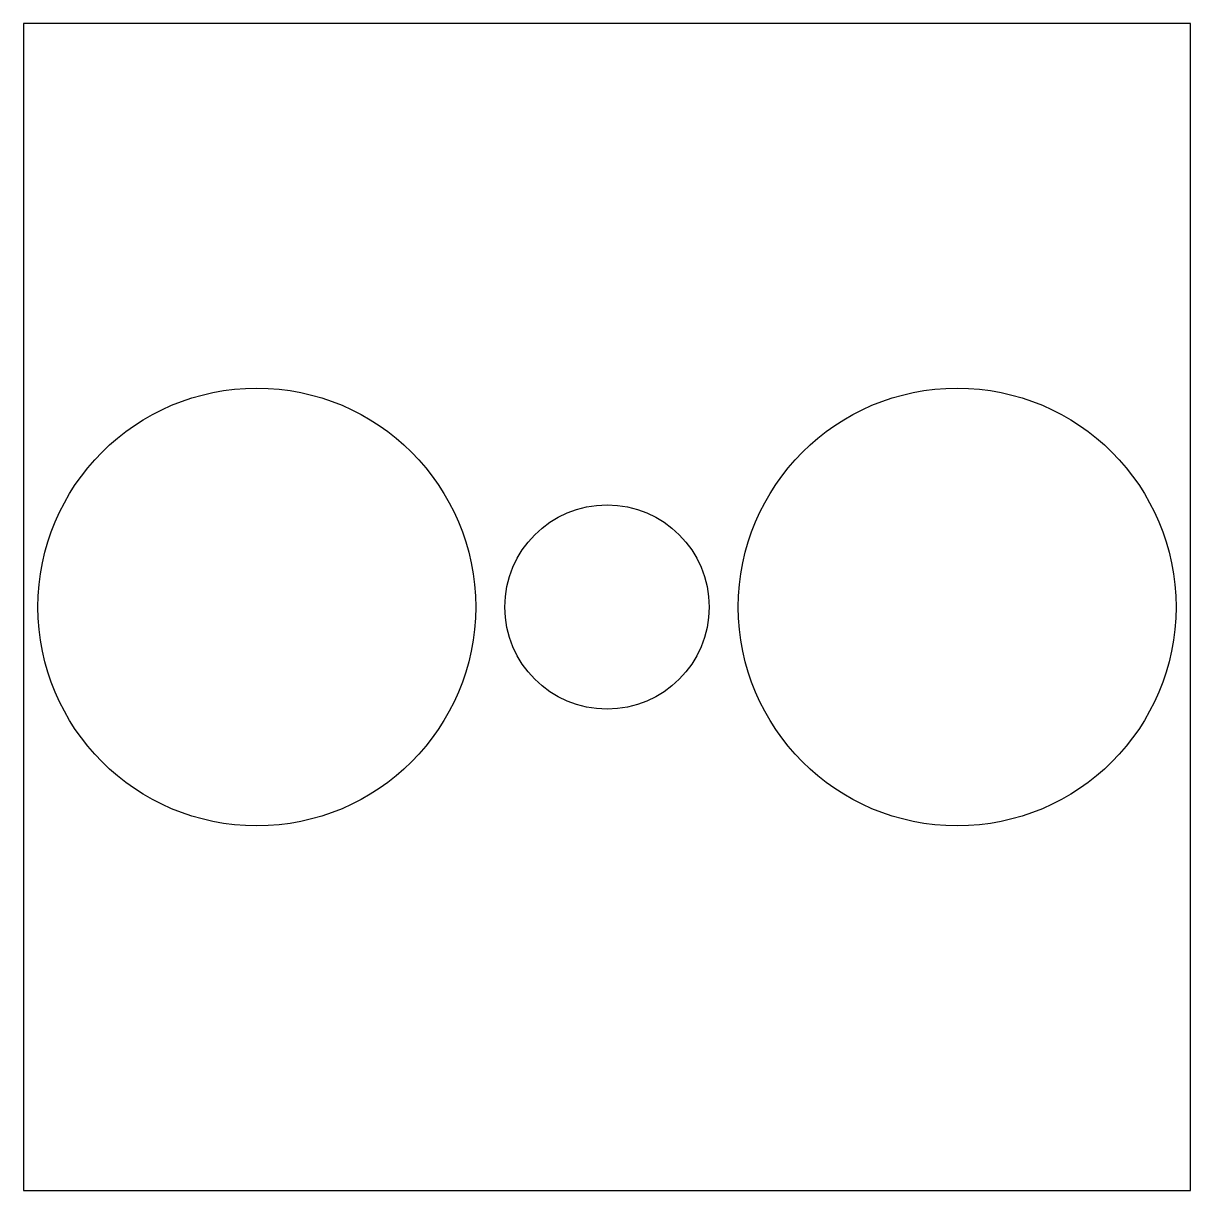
# Model space of a CAD drawing. Header units: millimetres. Extents: x 0 to 40, y 0 to 40.
import ezdxf

# ---------------------------------------------------------------- set-up
doc = ezdxf.new("R2010")
doc.units = ezdxf.units.MM
doc.layers.add('CUT_HOLES', color=7, linetype='Continuous')
doc.layers.add('CUT_OUTER', color=7, linetype='Continuous')

msp = doc.modelspace()

# ---------------------------------------------------------------- linework, layer by layer
at = {"layer": 'CUT_HOLES'}
for centre, radius in [((8, 20), 7.5), ((32, 20), 7.5), ((20, 20), 3.5)]:
    msp.add_circle(centre, radius, dxfattribs=at)
at = {"layer": 'CUT_OUTER'}
msp.add_lwpolyline([(0, 0), (40, 0), (40, 40), (0, 40)], close=True, dxfattribs=at)

doc.saveas('drawing.dxf')
